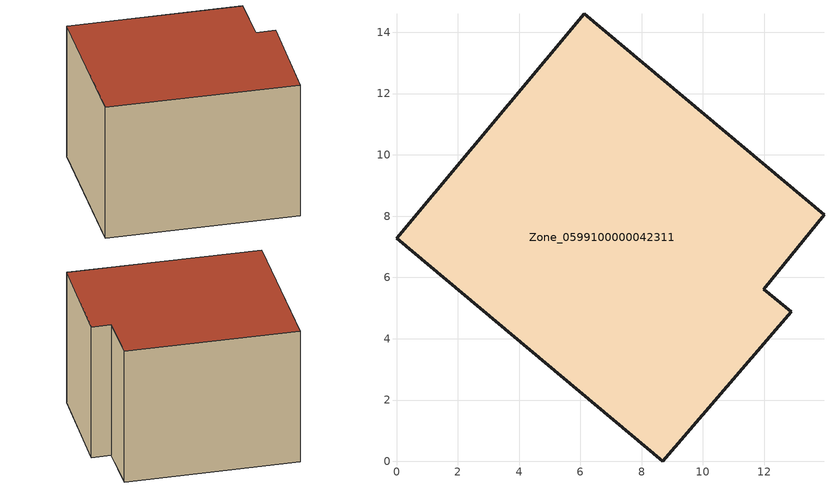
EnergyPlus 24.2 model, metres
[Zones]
Zone_0599100000042311
 floor ground (C_G): 0,7.27 6.12,14.61 13.95,8.05 11.98,5.62 12.88,4.89 8.69,0 z0
 wall outside (C_F): 8.69,0 12.88,4.89 11.98,5.62 13.95,8.05 6.12,14.61 0,7.27 8.69,0 z0:8.52
 roof outside (C_R): 6.12,14.61 0,7.27 8.69,0 12.88,4.89 11.98,5.62 13.95,8.05 z8.52
[BUILDING]
Pand.0599100000042311: North Axis=0; Terrain=City; Loads Convergence Tolerance Value=0.04; Temperature Convergence Tolerance Value=0.4; Solar Distribution=FullExterior; Maximum Number of Warmup Days=25; Minimum Number of Warmup Days=1
[Site:Location]
Rotterdam.The.Hague.AP_ZH_NLD Design_Conditions: Latitude=51.96; Longitude=4.45; Time Zone=1; Elevation=-4.5
[SITE:GROUNDTEMPERATURE:BUILDINGSURFACE]
18, 18, 18, 18, 18, 18, 18, 18, 18, 18, 18, 18
[MATERIAL] Thermal Absorptance=0.9; Solar Absorptance=0.7; Visible Absorptance=0.7
Name | Roughness | Thickness | Conductivity | Density | Specific Heat
G.TC.1946-1964 | MediumSmooth | 0.15 | 1 | 540 | 1210
F.TC.1946-1964 | Rough | 0.3 | 0.857143 | 1920 | 840
R.TC.1946-1964 | MediumRough | 0.2 | 0.235294 | 1500 | 1000
[CONSTRUCTION]
C_G: G.TC.1946-1964
C_F: F.TC.1946-1964
C_R: R.TC.1946-1964
[ZONE]
Zone_0599100000042311: Type=1; Multiplier=1; Ceiling Height=Autocalculate; Volume=Autocalculate; Floor Area=autocalculate; Part of Total Floor Area=Yes
[ZONEINFILTRATION:DESIGNFLOWRATE]
Infil_Zone_0599100000042311: Zone or ZoneList or Space or SpaceList=Zone_0599100000042311; Schedule=AlwaysOn; Design Flow Rate Calculation Method=Flow/Area; Flow Rate per Floor Area=0.003; Constant Term Coefficient=1; Temperature Term Coefficient=0; Velocity Term Coefficient=0; Velocity Squared Term Coefficient=0
[HVACTEMPLATE:ZONE:IDEALLOADSAIRSYSTEM]
Zone_0599100000042311: Maximum Heating Supply Air Temperature=50; Minimum Cooling Supply Air Temperature=13; Maximum Heating Supply Air Humidity Ratio=0.0156; Minimum Cooling Supply Air Humidity Ratio=0.0077; Heating Limit=NoLimit; Cooling Limit=NoLimit; Dehumidification Control Type=ConstantSensibleHeatRatio; Cooling Sensible Heat Ratio=0.7; Dehumidification Setpoint=60; Humidification Control Type=None; Humidification Setpoint=30; Outdoor Air Method=None; Outdoor Air Flow Rate per Person=0.00944; Outdoor Air Flow Rate per Zone Floor Area=0; Outdoor Air Flow Rate per Zone=0; Demand Controlled Ventilation Type=None; Outdoor Air Economizer Type=NoEconomizer; Heat Recovery Type=None; Sensible Heat Recovery Effectiveness=0.7; Latent Heat Recovery Effectiveness=0.65
[ZONECONTROL:THERMOSTAT]
ThermostatControl_Zone_0599100000042311: Zone or ZoneList=Zone_0599100000042311; Control Type Schedule=DualSetpointControlType; Control 1=Thermostat_Zone_0599100000042311; Temperature Difference Between Cutout And Setpoint=0
[THERMOSTATSETPOINT:DUALSETPOINT]
Thermostat_Zone_0599100000042311: Heating Setpoint Temperature Schedule=HeatingSetpoint_Zone_0599100000042311; Cooling Setpoint Temperature Schedule=CoolingSetpoint_Zone_0599100000042311
[SCHEDULE:COMPACT]
HeatingSetpoint_Zone_0599100000042311: Through: 12/31, For: AllDays, Until: 24:00, 21
CoolingSetpoint_Zone_0599100000042311: Through: 12/31, For: AllDays, Until: 24:00, 24
DualSetpointControlType: Through: 12/31, For: AllDays, Until: 24:00, 4
AlwaysOn: Through: 12/31, For: AllDays, Until: 24:00, 1
